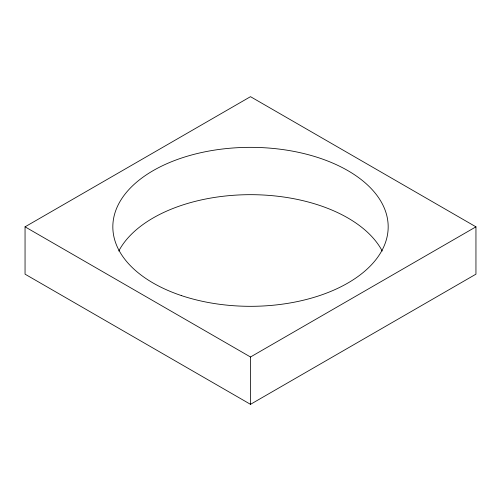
<?xml version="1.0" encoding="UTF-8"?>
<svg xmlns="http://www.w3.org/2000/svg" width="501" height="501" viewBox="0 0 501 501"><rect width="100%" height="100%" fill="white"/><g stroke="black" fill="none" stroke-linecap="round" stroke-linejoin="round"><path stroke-width="0.75" d="M25.05 226.834L250.5 96.674L475.95 226.834L475.95 274.166L250.5 404.326L25.05 274.166L25.05 226.834L250.5 356.994L475.95 226.834M250.5 356.994L250.5 404.326M118.781 251.032A137.681 79.49 0 0 1 250.5 194.676A137.681 79.49 0 0 1 382.219 251.032M181.663 295.671A137.681 79.49 0 0 0 388.181 226.834A137.681 79.49 0 0 0 181.663 157.997A137.681 79.49 0 0 0 181.663 295.671"/></g></svg>
